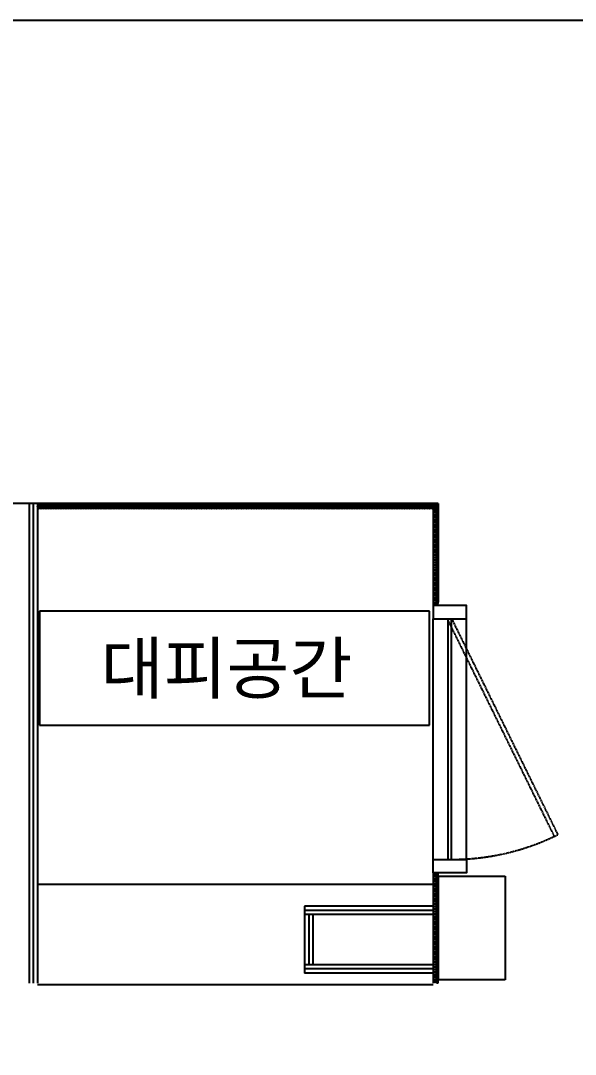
# Model space of a CAD drawing. Header units: millimetres. Extents: x -2005 to 17206, y -1830 to 11304.
# Drawn here: x 13885 to 15545, y 8212 to 11304 of the extents above; entities that cross this region are included whole.
import ezdxf
from ezdxf.enums import TextEntityAlignment as Align

# ---------------------------------------------------------------- set-up
doc = ezdxf.new("R2010")
doc.units = ezdxf.units.MM
doc.linetypes.add('주동원본-1$0$HD', pattern=[2.5, 1.5, -1])
for name, color, linetype in [('A_TXT', 250, 'Continuous'), ('LEGN', 7, 'Continuous'), ('주동원본-1$0$A_DOOR', 5, 'Continuous'), ('주동원본-1$0$A_DRY', 5, 'Continuous'), ('주동원본-1$0$A_HAT_P', 179, 'Continuous'), ('주동원본-1$0$A_INS', 8, 'Continuous'), ('주동원본-1$0$AS_CON', 10, 'Continuous')]:
    doc.layers.add(name, color=color, linetype=linetype)
doc.styles.add('맑은고딕', font='malgun.ttf')

msp = doc.modelspace()

# ---------------------------------------------------------------- linework, layer by layer
msp.add_lwpolyline([(-2005.3, -1829.9), (17205.8, -1829.9), (17205.8, 11304.1), (-2005.3, 11304.1)], close=True)
at = {"layer": 'LEGN'}
for p, q in [((15108.9, 9537.2), (13941.4, 9537.2)), ((13941.4, 9537.2), (13941.4, 9196.5)), ((15108.9, 9196.5), (15108.9, 9537.2)), ((13941.4, 9196.5), (15108.9, 9196.5))]:
    msp.add_line(p, q, dxfattribs=at)
at = {"layer": '주동원본-1$0$A_DOOR', "color": 8}
for p, q in [((15120, 8795), (15120, 9515)), ((15220, 8795), (15220, 9515))]:
    msp.add_line(p, q, dxfattribs=at)
at = {"layer": '주동원본-1$0$A_DOOR', "color": 8, "linetype": '주동원본-1$0$HD'}
for p, q in [((15164.6, 9509), (15482.1, 8863.8)), ((15175, 9515), (15492.9, 8869))]:
    msp.add_line(p, q, dxfattribs=at)
at = {"layer": '주동원본-1$0$A_DOOR', "linetype": 'Continuous'}
for p, q in [((15165, 8795), (15165, 9515)), ((15175, 8795), (15175, 9515))]:
    msp.add_line(p, q, dxfattribs=at)
for points in [[(15120, 9515), (15220, 9515), (15220, 9555), (15160, 9555), (15160, 9555), (15120, 9555), (15120, 9515), (15120, 9515)], [(15120, 8795), (15220, 8795), (15220, 8755), (15220, 8755), (15220, 8755), (15120, 8755), (15120, 8795), (15120, 8795)]]:
    msp.add_lwpolyline(points, dxfattribs=at)
at = {"layer": '주동원본-1$0$A_DOOR', "color": 8, "linetype": '주동원본-1$0$HD'}
msp.add_arc((15175, 9515), 720, 270, 296.2024, dxfattribs=at)
at = {"layer": '주동원본-1$0$A_DRY'}
for p, q in [((13910, 9860), (13910, 8425)), ((13935, 9860), (13935, 8425)), ((15120, 8655), (14735, 8655)), ((14735, 8655), (14735, 8455)), ((15120, 8630), (14735, 8630)), ((14760, 8630), (14760, 8480)), ((15120, 8480), (14735, 8480)), ((15120, 8455), (14735, 8455))]:
    msp.add_line(p, q, dxfattribs=at)
at = {"layer": '주동원본-1$0$A_DRY', "color": 8}
for p, q in [((13922.5, 9860), (13922.5, 8425)), ((15120, 8642.5), (14735, 8642.5)), ((14747.5, 8630), (14747.5, 8480)), ((15120, 8467.5), (14735, 8467.5))]:
    msp.add_line(p, q, dxfattribs=at)
at = {"layer": '주동원본-1$0$A_HAT_P', "ltscale": 0.7}
for p, q in [((15120, 8720), (13935, 8720)), ((15120, 8420), (13935, 8420))]:
    msp.add_line(p, q, dxfattribs=at)
at = {"layer": '주동원본-1$0$A_INS', "ltscale": 0.5}
for p, q in [((15120, 9845), (13935, 9845)), ((15120, 9845), (15120, 9555)), ((15120, 8755), (15120, 8425))]:
    msp.add_line(p, q, dxfattribs=at)
at = {"layer": '주동원본-1$0$A_INS', "ltscale": 0.7}
for p, q in [((13935.9, 9849.1), (13937.8, 9855.9)), ((13939.7, 9855.9), (13941.6, 9849.1)), ((13943.4, 9849.1), (13945.3, 9855.9)), ((13947.2, 9855.9), (13949.1, 9849.1)), ((13950.9, 9849.1), (13952.8, 9855.9)), ((13954.7, 9855.9), (13956.6, 9849.1)), ((13958.4, 9849.1), (13960.3, 9855.9)), ((13962.2, 9855.9), (13964.1, 9849.1)), ((13965.9, 9849.1), (13967.8, 9855.9)), ((13969.7, 9855.9), (13971.6, 9849.1)), ((13973.4, 9849.1), (13975.3, 9855.9)), ((13977.2, 9855.9), (13979.1, 9849.1)), ((13980.9, 9849.1), (13982.8, 9855.9)), ((13984.7, 9855.9), (13986.6, 9849.1)), ((13988.4, 9849.1), (13990.3, 9855.9)), ((13992.2, 9855.9), (13994.1, 9849.1)), ((13995.9, 9849.1), (13997.8, 9855.9)), ((13999.7, 9855.9), (14001.6, 9849.1)), ((14003.4, 9849.1), (14005.3, 9855.9)), ((14007.2, 9855.9), (14009.1, 9849.1)), ((14010.9, 9849.1), (14012.8, 9855.9)), ((14014.7, 9855.9), (14016.6, 9849.1)), ((14018.4, 9849.1), (14020.3, 9855.9)), ((14022.2, 9855.9), (14024.1, 9849.1)), ((14025.9, 9849.1), (14027.8, 9855.9)), ((14029.7, 9855.9), (14031.6, 9849.1)), ((14033.4, 9849.1), (14035.3, 9855.9)), ((14037.2, 9855.9), (14039.1, 9849.1)), ((14040.9, 9849.1), (14042.8, 9855.9)), ((14044.7, 9855.9), (14046.6, 9849.1)), ((14048.4, 9849.1), (14050.3, 9855.9)), ((14052.2, 9855.9), (14054.1, 9849.1)), ((14055.9, 9849.1), (14057.8, 9855.9)), ((14059.7, 9855.9), (14061.6, 9849.1)), ((14063.4, 9849.1), (14065.3, 9855.9)), ((14067.2, 9855.9), (14069.1, 9849.1)), ((14070.9, 9849.1), (14072.8, 9855.9)), ((14074.7, 9855.9), (14076.6, 9849.1)), ((14078.4, 9849.1), (14080.3, 9855.9)), ((14082.2, 9855.9), (14084.1, 9849.1)), ((14085.9, 9849.1), (14087.8, 9855.9)), ((14089.7, 9855.9), (14091.6, 9849.1)), ((14093.4, 9849.1), (14095.3, 9855.9)), ((14097.2, 9855.9), (14099.1, 9849.1)), ((14100.9, 9849.1), (14102.8, 9855.9)), ((14104.7, 9855.9), (14106.6, 9849.1)), ((14108.4, 9849.1), (14110.3, 9855.9)), ((14112.2, 9855.9), (14114.1, 9849.1)), ((14115.9, 9849.1), (14117.8, 9855.9)), ((14119.7, 9855.9), (14121.6, 9849.1)), ((14123.4, 9849.1), (14125.3, 9855.9)), ((14127.2, 9855.9), (14129.1, 9849.1)), ((14130.9, 9849.1), (14132.8, 9855.9)), ((14134.7, 9855.9), (14136.6, 9849.1)), ((14138.4, 9849.1), (14140.3, 9855.9)), ((14142.2, 9855.9), (14144.1, 9849.1)), ((14145.9, 9849.1), (14147.8, 9855.9)), ((14149.7, 9855.9), (14151.6, 9849.1)), ((14153.4, 9849.1), (14155.3, 9855.9)), ((14157.2, 9855.9), (14159.1, 9849.1)), ((14160.9, 9849.1), (14162.8, 9855.9)), ((14164.7, 9855.9), (14166.6, 9849.1)), ((14168.4, 9849.1), (14170.3, 9855.9)), ((14172.2, 9855.9), (14174.1, 9849.1)), ((14175.9, 9849.1), (14177.8, 9855.9)), ((14179.7, 9855.9), (14181.6, 9849.1)), ((14183.4, 9849.1), (14185.3, 9855.9)), ((14187.2, 9855.9), (14189.1, 9849.1)), ((14190.9, 9849.1), (14192.8, 9855.9)), ((14194.7, 9855.9), (14196.6, 9849.1)), ((14198.4, 9849.1), (14200.3, 9855.9)), ((14202.2, 9855.9), (14204.1, 9849.1)), ((14205.9, 9849.1), (14207.8, 9855.9)), ((14209.7, 9855.9), (14211.6, 9849.1)), ((14213.4, 9849.1), (14215.3, 9855.9)), ((14217.2, 9855.9), (14219.1, 9849.1)), ((14220.9, 9849.1), (14222.8, 9855.9)), ((14224.7, 9855.9), (14226.6, 9849.1)), ((14228.4, 9849.1), (14230.3, 9855.9)), ((14232.2, 9855.9), (14234.1, 9849.1)), ((14235.9, 9849.1), (14237.8, 9855.9)), ((14239.7, 9855.9), (14241.6, 9849.1)), ((14243.4, 9849.1), (14245.3, 9855.9)), ((14247.2, 9855.9), (14249.1, 9849.1)), ((14250.9, 9849.1), (14252.8, 9855.9)), ((14254.7, 9855.9), (14256.6, 9849.1)), ((14258.4, 9849.1), (14260.3, 9855.9)), ((14262.2, 9855.9), (14264.1, 9849.1)), ((14265.9, 9849.1), (14267.8, 9855.9)), ((14269.7, 9855.9), (14271.6, 9849.1)), ((14273.4, 9849.1), (14275.3, 9855.9)), ((14277.2, 9855.9), (14279.1, 9849.1)), ((14280.9, 9849.1), (14282.8, 9855.9)), ((14284.7, 9855.9), (14286.6, 9849.1)), ((14288.4, 9849.1), (14290.3, 9855.9)), ((14292.2, 9855.9), (14294.1, 9849.1)), ((14295.9, 9849.1), (14297.8, 9855.9)), ((14299.7, 9855.9), (14301.6, 9849.1)), ((14303.4, 9849.1), (14305.3, 9855.9)), ((14307.2, 9855.9), (14309.1, 9849.1)), ((14310.9, 9849.1), (14312.8, 9855.9)), ((14314.7, 9855.9), (14316.6, 9849.1)), ((14318.4, 9849.1), (14320.3, 9855.9)), ((14322.2, 9855.9), (14324.1, 9849.1)), ((14325.9, 9849.1), (14327.8, 9855.9)), ((14329.7, 9855.9), (14331.6, 9849.1)), ((14333.4, 9849.1), (14335.3, 9855.9)), ((14337.2, 9855.9), (14339.1, 9849.1)), ((14340.9, 9849.1), (14342.8, 9855.9)), ((14344.7, 9855.9), (14346.6, 9849.1)), ((14348.4, 9849.1), (14350.3, 9855.9)), ((14352.2, 9855.9), (14354.1, 9849.1)), ((14355.9, 9849.1), (14357.8, 9855.9)), ((14359.7, 9855.9), (14361.6, 9849.1)), ((14363.4, 9849.1), (14365.3, 9855.9)), ((14367.2, 9855.9), (14369.1, 9849.1)), ((14370.9, 9849.1), (14372.8, 9855.9)), ((14374.7, 9855.9), (14376.6, 9849.1)), ((14378.4, 9849.1), (14380.3, 9855.9)), ((14382.2, 9855.9), (14384.1, 9849.1)), ((14385.9, 9849.1), (14387.8, 9855.9)), ((14389.7, 9855.9), (14391.6, 9849.1)), ((14393.4, 9849.1), (14395.3, 9855.9)), ((14397.2, 9855.9), (14399.1, 9849.1)), ((14400.9, 9849.1), (14402.8, 9855.9)), ((14404.7, 9855.9), (14406.6, 9849.1)), ((14408.4, 9849.1), (14410.3, 9855.9)), ((14412.2, 9855.9), (14414.1, 9849.1)), ((14415.9, 9849.1), (14417.8, 9855.9)), ((14419.7, 9855.9), (14421.6, 9849.1)), ((14423.4, 9849.1), (14425.3, 9855.9)), ((14427.2, 9855.9), (14429.1, 9849.1)), ((14430.9, 9849.1), (14432.8, 9855.9)), ((14434.7, 9855.9), (14436.6, 9849.1)), ((14438.4, 9849.1), (14440.3, 9855.9)), ((14442.2, 9855.9), (14444.1, 9849.1)), ((14445.9, 9849.1), (14447.8, 9855.9)), ((14449.7, 9855.9), (14451.6, 9849.1)), ((14453.4, 9849.1), (14455.3, 9855.9)), ((14457.2, 9855.9), (14459.1, 9849.1)), ((14460.9, 9849.1), (14462.8, 9855.9)), ((14464.7, 9855.9), (14466.6, 9849.1)), ((14468.4, 9849.1), (14470.3, 9855.9)), ((14472.2, 9855.9), (14474.1, 9849.1)), ((14475.9, 9849.1), (14477.8, 9855.9)), ((14479.7, 9855.9), (14481.6, 9849.1)), ((14483.4, 9849.1), (14485.3, 9855.9)), ((14487.2, 9855.9), (14489.1, 9849.1)), ((14490.9, 9849.1), (14492.8, 9855.9)), ((14494.7, 9855.9), (14496.6, 9849.1)), ((14498.4, 9849.1), (14500.3, 9855.9)), ((14502.2, 9855.9), (14504.1, 9849.1)), ((14505.9, 9849.1), (14507.8, 9855.9)), ((14509.7, 9855.9), (14511.6, 9849.1)), ((14513.4, 9849.1), (14515.3, 9855.9)), ((14517.2, 9855.9), (14519.1, 9849.1)), ((14520.9, 9849.1), (14522.8, 9855.9)), ((14524.7, 9855.9), (14526.6, 9849.1)), ((14528.4, 9849.1), (14530.3, 9855.9)), ((14532.2, 9855.9), (14534.1, 9849.1)), ((14535.9, 9849.1), (14537.8, 9855.9)), ((14539.7, 9855.9), (14541.6, 9849.1)), ((14543.4, 9849.1), (14545.3, 9855.9)), ((14547.2, 9855.9), (14549.1, 9849.1)), ((14550.9, 9849.1), (14552.8, 9855.9)), ((14554.7, 9855.9), (14556.6, 9849.1)), ((14558.4, 9849.1), (14560.3, 9855.9)), ((14562.2, 9855.9), (14564.1, 9849.1)), ((14565.9, 9849.1), (14567.8, 9855.9)), ((14569.7, 9855.9), (14571.6, 9849.1)), ((14573.4, 9849.1), (14575.3, 9855.9)), ((14577.2, 9855.9), (14579.1, 9849.1)), ((14580.9, 9849.1), (14582.8, 9855.9)), ((14584.7, 9855.9), (14586.6, 9849.1)), ((14588.4, 9849.1), (14590.3, 9855.9)), ((14592.2, 9855.9), (14594.1, 9849.1)), ((14595.9, 9849.1), (14597.8, 9855.9)), ((14599.7, 9855.9), (14601.6, 9849.1)), ((14603.4, 9849.1), (14605.3, 9855.9)), ((14607.2, 9855.9), (14609.1, 9849.1)), ((14610.9, 9849.1), (14612.8, 9855.9)), ((14614.7, 9855.9), (14616.6, 9849.1)), ((14618.4, 9849.1), (14620.3, 9855.9)), ((14622.2, 9855.9), (14624.1, 9849.1)), ((14625.9, 9849.1), (14627.8, 9855.9)), ((14629.7, 9855.9), (14631.6, 9849.1)), ((14633.4, 9849.1), (14635.3, 9855.9)), ((14637.2, 9855.9), (14639.1, 9849.1)), ((14640.9, 9849.1), (14642.8, 9855.9)), ((14644.7, 9855.9), (14646.6, 9849.1)), ((14648.4, 9849.1), (14650.3, 9855.9)), ((14652.2, 9855.9), (14654.1, 9849.1)), ((14655.9, 9849.1), (14657.8, 9855.9)), ((14659.7, 9855.9), (14661.6, 9849.1)), ((14663.4, 9849.1), (14665.3, 9855.9)), ((14667.2, 9855.9), (14669.1, 9849.1)), ((14670.9, 9849.1), (14672.8, 9855.9)), ((14674.7, 9855.9), (14676.6, 9849.1)), ((14678.4, 9849.1), (14680.3, 9855.9)), ((14682.2, 9855.9), (14684.1, 9849.1)), ((14685.9, 9849.1), (14687.8, 9855.9)), ((14689.7, 9855.9), (14691.6, 9849.1)), ((14693.4, 9849.1), (14695.3, 9855.9)), ((14697.2, 9855.9), (14699.1, 9849.1)), ((14700.9, 9849.1), (14702.8, 9855.9)), ((14704.7, 9855.9), (14706.6, 9849.1)), ((14708.4, 9849.1), (14710.3, 9855.9)), ((14712.2, 9855.9), (14714.1, 9849.1)), ((14715.9, 9849.1), (14717.8, 9855.9)), ((14719.7, 9855.9), (14721.6, 9849.1)), ((14723.4, 9849.1), (14725.3, 9855.9)), ((14727.2, 9855.9), (14729.1, 9849.1)), ((14730.9, 9849.1), (14732.8, 9855.9)), ((14734.7, 9855.9), (14736.6, 9849.1)), ((14738.4, 9849.1), (14740.3, 9855.9)), ((14742.2, 9855.9), (14744.1, 9849.1)), ((14745.9, 9849.1), (14747.8, 9855.9)), ((14749.7, 9855.9), (14751.6, 9849.1)), ((14753.4, 9849.1), (14755.3, 9855.9)), ((14757.2, 9855.9), (14759.1, 9849.1)), ((14760.9, 9849.1), (14762.8, 9855.9)), ((14764.7, 9855.9), (14766.6, 9849.1)), ((14768.4, 9849.1), (14770.3, 9855.9)), ((14772.2, 9855.9), (14774.1, 9849.1)), ((14775.9, 9849.1), (14777.8, 9855.9)), ((14779.7, 9855.9), (14781.6, 9849.1)), ((14783.4, 9849.1), (14785.3, 9855.9)), ((14787.2, 9855.9), (14789.1, 9849.1)), ((14790.9, 9849.1), (14792.8, 9855.9)), ((14794.7, 9855.9), (14796.6, 9849.1)), ((14798.4, 9849.1), (14800.3, 9855.9)), ((14802.2, 9855.9), (14804.1, 9849.1)), ((14805.9, 9849.1), (14807.8, 9855.9)), ((14809.7, 9855.9), (14811.6, 9849.1)), ((14813.4, 9849.1), (14815.3, 9855.9)), ((14817.2, 9855.9), (14819.1, 9849.1)), ((14820.9, 9849.1), (14822.8, 9855.9)), ((14824.7, 9855.9), (14826.6, 9849.1)), ((14828.4, 9849.1), (14830.3, 9855.9)), ((14832.2, 9855.9), (14834.1, 9849.1)), ((14835.9, 9849.1), (14837.8, 9855.9)), ((14839.7, 9855.9), (14841.6, 9849.1)), ((14843.4, 9849.1), (14845.3, 9855.9)), ((14847.2, 9855.9), (14849.1, 9849.1)), ((14850.9, 9849.1), (14852.8, 9855.9)), ((14854.7, 9855.9), (14856.6, 9849.1)), ((14858.4, 9849.1), (14860.3, 9855.9)), ((14862.2, 9855.9), (14864.1, 9849.1)), ((14865.9, 9849.1), (14867.8, 9855.9)), ((14869.7, 9855.9), (14871.6, 9849.1)), ((14873.4, 9849.1), (14875.3, 9855.9)), ((14877.2, 9855.9), (14879.1, 9849.1)), ((14880.9, 9849.1), (14882.8, 9855.9)), ((14884.7, 9855.9), (14886.6, 9849.1)), ((14888.4, 9849.1), (14890.3, 9855.9)), ((14892.2, 9855.9), (14894.1, 9849.1)), ((14895.9, 9849.1), (14897.8, 9855.9)), ((14899.7, 9855.9), (14901.6, 9849.1)), ((14903.4, 9849.1), (14905.3, 9855.9)), ((14907.2, 9855.9), (14909.1, 9849.1)), ((14910.9, 9849.1), (14912.8, 9855.9)), ((14914.7, 9855.9), (14916.6, 9849.1)), ((14918.4, 9849.1), (14920.3, 9855.9)), ((14922.2, 9855.9), (14924.1, 9849.1)), ((14925.9, 9849.1), (14927.8, 9855.9)), ((14929.7, 9855.9), (14931.6, 9849.1)), ((14933.4, 9849.1), (14935.3, 9855.9)), ((14937.2, 9855.9), (14939.1, 9849.1)), ((14940.9, 9849.1), (14942.8, 9855.9)), ((14944.7, 9855.9), (14946.6, 9849.1)), ((14948.4, 9849.1), (14950.3, 9855.9)), ((14952.2, 9855.9), (14954.1, 9849.1)), ((14955.9, 9849.1), (14957.8, 9855.9)), ((14959.7, 9855.9), (14961.6, 9849.1)), ((14963.4, 9849.1), (14965.3, 9855.9)), ((14967.2, 9855.9), (14969.1, 9849.1)), ((14970.9, 9849.1), (14972.8, 9855.9)), ((14974.7, 9855.9), (14976.6, 9849.1)), ((14978.4, 9849.1), (14980.3, 9855.9)), ((14982.2, 9855.9), (14984.1, 9849.1)), ((14985.9, 9849.1), (14987.8, 9855.9)), ((14989.7, 9855.9), (14991.6, 9849.1)), ((14993.4, 9849.1), (14995.3, 9855.9)), ((14997.2, 9855.9), (14999.1, 9849.1)), ((15000.9, 9849.1), (15002.8, 9855.9)), ((15004.7, 9855.9), (15006.6, 9849.1)), ((15008.4, 9849.1), (15010.3, 9855.9)), ((15012.2, 9855.9), (15014.1, 9849.1)), ((15015.9, 9849.1), (15017.8, 9855.9)), ((15019.7, 9855.9), (15021.6, 9849.1)), ((15023.4, 9849.1), (15025.3, 9855.9)), ((15027.2, 9855.9), (15029.1, 9849.1)), ((15030.9, 9849.1), (15032.8, 9855.9)), ((15034.7, 9855.9), (15036.6, 9849.1)), ((15038.4, 9849.1), (15040.3, 9855.9)), ((15042.2, 9855.9), (15044.1, 9849.1)), ((15045.9, 9849.1), (15047.8, 9855.9)), ((15049.7, 9855.9), (15051.6, 9849.1)), ((15053.4, 9849.1), (15055.3, 9855.9)), ((15057.2, 9855.9), (15059.1, 9849.1)), ((15060.9, 9849.1), (15062.8, 9855.9)), ((15064.7, 9855.9), (15066.6, 9849.1)), ((15068.4, 9849.1), (15070.3, 9855.9)), ((15072.2, 9855.9), (15074.1, 9849.1)), ((15075.9, 9849.1), (15077.8, 9855.9)), ((15079.7, 9855.9), (15081.6, 9849.1)), ((15083.4, 9849.1), (15085.3, 9855.9)), ((15087.2, 9855.9), (15089.1, 9849.1)), ((15090.9, 9849.1), (15092.8, 9855.9)), ((15094.7, 9855.9), (15096.6, 9849.1)), ((15098.4, 9849.1), (15100.3, 9855.9)), ((15102.2, 9855.9), (15104.1, 9849.1)), ((15105.9, 9849.1), (15107.8, 9855.9)), ((15109.7, 9855.9), (15111.6, 9849.1)), ((15113.4, 9849.1), (15115.3, 9855.9)), ((15117.2, 9855.9), (15119.1, 9849.1)), ((15120.9, 9849.1), (15122.8, 9855.9)), ((15124.1, 9842.2), (15130.9, 9844.1)), ((15130.9, 9838.4), (15124.1, 9840.3)), ((15124.1, 9834.7), (15130.9, 9836.6)), ((15130.9, 9830.9), (15124.1, 9832.8)), ((15124.7, 9855.9), (15126.6, 9849.1)), ((15128.4, 9849.1), (15130.3, 9855.9)), ((15132.2, 9855.9), (15134.1, 9849.1)), ((15124.1, 9827.2), (15130.9, 9829.1)), ((15130.9, 9823.4), (15124.1, 9825.3)), ((15124.1, 9819.7), (15130.9, 9821.6)), ((15130.9, 9815.9), (15124.1, 9817.8)), ((15124.1, 9812.2), (15130.9, 9814.1)), ((15130.9, 9808.4), (15124.1, 9810.3)), ((15124.1, 9804.7), (15130.9, 9806.6)), ((15130.9, 9800.9), (15124.1, 9802.8)), ((15124.1, 9797.2), (15130.9, 9799.1)), ((15130.9, 9793.4), (15124.1, 9795.3)), ((15124.1, 9789.7), (15130.9, 9791.6)), ((15130.9, 9785.9), (15124.1, 9787.8)), ((15124.1, 9782.2), (15130.9, 9784.1)), ((15130.9, 9778.4), (15124.1, 9780.3)), ((15124.1, 9774.7), (15130.9, 9776.6)), ((15130.9, 9770.9), (15124.1, 9772.8)), ((15124.1, 9767.2), (15130.9, 9769.1)), ((15130.9, 9763.4), (15124.1, 9765.3)), ((15124.1, 9759.7), (15130.9, 9761.6)), ((15130.9, 9755.9), (15124.1, 9757.8)), ((15124.1, 9752.2), (15130.9, 9754.1)), ((15130.9, 9748.4), (15124.1, 9750.3)), ((15124.1, 9744.7), (15130.9, 9746.6)), ((15130.9, 9740.9), (15124.1, 9742.8)), ((15124.1, 9737.2), (15130.9, 9739.1)), ((15130.9, 9733.4), (15124.1, 9735.3)), ((15124.1, 9729.7), (15130.9, 9731.6)), ((15130.9, 9725.9), (15124.1, 9727.8)), ((15124.1, 9722.2), (15130.9, 9724.1)), ((15130.9, 9718.4), (15124.1, 9720.3)), ((15124.1, 9714.7), (15130.9, 9716.6)), ((15130.9, 9710.9), (15124.1, 9712.8)), ((15124.1, 9707.2), (15130.9, 9709.1)), ((15130.9, 9703.4), (15124.1, 9705.3)), ((15124.1, 9699.7), (15130.9, 9701.6)), ((15130.9, 9695.9), (15124.1, 9697.8)), ((15124.1, 9692.2), (15130.9, 9694.1)), ((15130.9, 9688.4), (15124.1, 9690.3)), ((15124.1, 9684.7), (15130.9, 9686.6)), ((15130.9, 9680.9), (15124.1, 9682.8)), ((15124.1, 9677.2), (15130.9, 9679.1)), ((15130.9, 9673.4), (15124.1, 9675.3)), ((15124.1, 9669.7), (15130.9, 9671.6)), ((15130.9, 9665.9), (15124.1, 9667.8)), ((15124.1, 9662.2), (15130.9, 9664.1)), ((15130.9, 9658.4), (15124.1, 9660.3)), ((15124.1, 9654.7), (15130.9, 9656.6)), ((15130.9, 9650.9), (15124.1, 9652.8)), ((15124.1, 9647.2), (15130.9, 9649.1)), ((15130.9, 9643.4), (15124.1, 9645.3)), ((15124.1, 9639.7), (15130.9, 9641.6)), ((15130.9, 9635.9), (15124.1, 9637.8)), ((15124.1, 9632.2), (15130.9, 9634.1)), ((15130.9, 9628.4), (15124.1, 9630.3)), ((15124.1, 9624.7), (15130.9, 9626.6)), ((15130.9, 9620.9), (15124.1, 9622.8)), ((15124.1, 9617.2), (15130.9, 9619.1)), ((15130.9, 9613.4), (15124.1, 9615.3)), ((15124.1, 9609.7), (15130.9, 9611.6)), ((15130.9, 9605.9), (15124.1, 9607.8)), ((15124.1, 9602.2), (15130.9, 9604.1)), ((15130.9, 9598.4), (15124.1, 9600.3)), ((15124.1, 9594.7), (15130.9, 9596.6)), ((15130.9, 9590.9), (15124.1, 9592.8)), ((15124.1, 9587.2), (15130.9, 9589.1)), ((15130.9, 9583.4), (15124.1, 9585.3)), ((15124.1, 9579.7), (15130.9, 9581.6)), ((15130.9, 9575.9), (15124.1, 9577.8)), ((15124.1, 9572.2), (15130.9, 9574.1)), ((15130.9, 9568.4), (15124.1, 9570.3)), ((15124.1, 9564.7), (15130.9, 9566.6)), ((15130.9, 9560.9), (15124.1, 9562.8)), ((15124.1, 9557.2), (15130.9, 9559.1)), ((15124.1, 8752.2), (15130.9, 8754.1)), ((15130.9, 8748.4), (15124.1, 8750.3)), ((15124.1, 8744.7), (15130.9, 8746.6)), ((15130.9, 8740.9), (15124.1, 8742.8)), ((15124.1, 8737.2), (15130.9, 8739.1)), ((15130.9, 8733.4), (15124.1, 8735.3)), ((15124.1, 8729.7), (15130.9, 8731.6)), ((15130.9, 8725.9), (15124.1, 8727.8)), ((15124.1, 8722.2), (15130.9, 8724.1)), ((15130.9, 8718.4), (15124.1, 8720.3)), ((15124.1, 8714.7), (15130.9, 8716.6)), ((15130.9, 8710.9), (15124.1, 8712.8)), ((15124.1, 8707.2), (15130.9, 8709.1)), ((15130.9, 8703.4), (15124.1, 8705.3)), ((15124.1, 8699.7), (15130.9, 8701.6)), ((15130.9, 8695.9), (15124.1, 8697.8)), ((15124.1, 8692.2), (15130.9, 8694.1)), ((15130.9, 8688.4), (15124.1, 8690.3)), ((15124.1, 8684.7), (15130.9, 8686.6)), ((15130.9, 8680.9), (15124.1, 8682.8)), ((15124.1, 8677.2), (15130.9, 8679.1)), ((15130.9, 8673.4), (15124.1, 8675.3)), ((15124.1, 8669.7), (15130.9, 8671.6)), ((15130.9, 8665.9), (15124.1, 8667.8)), ((15124.1, 8662.2), (15130.9, 8664.1)), ((15130.9, 8658.4), (15124.1, 8660.3)), ((15124.1, 8654.7), (15130.9, 8656.6)), ((15130.9, 8650.9), (15124.1, 8652.8)), ((15124.1, 8647.2), (15130.9, 8649.1)), ((15130.9, 8643.4), (15124.1, 8645.3)), ((15124.1, 8639.7), (15130.9, 8641.6)), ((15130.9, 8635.9), (15124.1, 8637.8)), ((15124.1, 8632.2), (15130.9, 8634.1)), ((15130.9, 8628.4), (15124.1, 8630.3)), ((15124.1, 8624.7), (15130.9, 8626.6)), ((15130.9, 8620.9), (15124.1, 8622.8)), ((15124.1, 8617.2), (15130.9, 8619.1)), ((15130.9, 8613.4), (15124.1, 8615.3)), ((15124.1, 8609.7), (15130.9, 8611.6)), ((15130.9, 8605.9), (15124.1, 8607.8)), ((15124.1, 8602.2), (15130.9, 8604.1)), ((15130.9, 8598.4), (15124.1, 8600.3)), ((15124.1, 8594.7), (15130.9, 8596.6)), ((15130.9, 8590.9), (15124.1, 8592.8)), ((15124.1, 8587.2), (15130.9, 8589.1)), ((15130.9, 8583.4), (15124.1, 8585.3)), ((15124.1, 8579.7), (15130.9, 8581.6)), ((15130.9, 8575.9), (15124.1, 8577.8)), ((15124.1, 8572.2), (15130.9, 8574.1)), ((15130.9, 8568.4), (15124.1, 8570.3)), ((15124.1, 8564.7), (15130.9, 8566.6)), ((15130.9, 8560.9), (15124.1, 8562.8)), ((15124.1, 8557.2), (15130.9, 8559.1)), ((15130.9, 8553.4), (15124.1, 8555.3)), ((15124.1, 8549.7), (15130.9, 8551.6)), ((15130.9, 8545.9), (15124.1, 8547.8)), ((15124.1, 8542.2), (15130.9, 8544.1)), ((15130.9, 8538.4), (15124.1, 8540.3)), ((15124.1, 8534.7), (15130.9, 8536.6)), ((15130.9, 8530.9), (15124.1, 8532.8)), ((15124.1, 8527.2), (15130.9, 8529.1)), ((15130.9, 8523.4), (15124.1, 8525.3)), ((15124.1, 8519.7), (15130.9, 8521.6)), ((15130.9, 8515.9), (15124.1, 8517.8)), ((15124.1, 8512.2), (15130.9, 8514.1)), ((15130.9, 8508.4), (15124.1, 8510.3)), ((15124.1, 8504.7), (15130.9, 8506.6)), ((15130.9, 8500.9), (15124.1, 8502.8)), ((15124.1, 8497.2), (15130.9, 8499.1)), ((15130.9, 8493.4), (15124.1, 8495.3)), ((15124.1, 8489.7), (15130.9, 8491.6)), ((15130.9, 8485.9), (15124.1, 8487.8)), ((15124.1, 8482.2), (15130.9, 8484.1)), ((15130.9, 8478.4), (15124.1, 8480.3)), ((15124.1, 8474.7), (15130.9, 8476.6)), ((15130.9, 8470.9), (15124.1, 8472.8)), ((15124.1, 8467.2), (15130.9, 8469.1)), ((15130.9, 8463.4), (15124.1, 8465.3)), ((15124.1, 8459.7), (15130.9, 8461.6)), ((15130.9, 8455.9), (15124.1, 8457.8)), ((15124.1, 8452.2), (15130.9, 8454.1)), ((15130.9, 8448.4), (15124.1, 8450.3)), ((15124.1, 8444.7), (15130.9, 8446.6)), ((15130.9, 8440.9), (15124.1, 8442.8)), ((15124.1, 8437.2), (15130.9, 8439.1)), ((15130.9, 8433.4), (15124.1, 8435.3)), ((15124.1, 8429.7), (15130.9, 8431.6)), ((15130.9, 8425.9), (15124.1, 8427.8))]:
    msp.add_line(p, q, dxfattribs=at)
for centre, start, end in [((13935, 9857), 339.2211, 89.9931), ((13938.7, 9848), 159.2142, 20.7858), ((13942.5, 9857), 90.0069, 200.7789), ((13942.5, 9857), 339.2211, 89.9931), ((13946.2, 9848), 159.2142, 20.7858), ((13950, 9857), 90.0069, 200.7789), ((13950, 9857), 339.2211, 89.9931), ((13953.7, 9848), 159.2142, 20.7858), ((13957.5, 9857), 90.0069, 200.7789), ((13957.5, 9857), 339.2211, 89.9931), ((13961.2, 9848), 159.2142, 20.7858), ((13965, 9857), 90.0069, 200.7789), ((13965, 9857), 339.2211, 89.9931), ((13968.7, 9848), 159.2142, 20.7858), ((13972.5, 9857), 90.0069, 200.7789), ((13972.5, 9857), 339.2211, 89.9931), ((13976.2, 9848), 159.2142, 20.7858), ((13980, 9857), 90.0069, 200.7789), ((13980, 9857), 339.2211, 89.9931), ((13983.7, 9848), 159.2142, 20.7858), ((13987.5, 9857), 90.0069, 200.7789), ((13987.5, 9857), 339.2211, 89.9931), ((13991.2, 9848), 159.2142, 20.7858), ((13995, 9857), 90.0069, 200.7789), ((13995, 9857), 339.2211, 89.9931), ((13998.7, 9848), 159.2142, 20.7858), ((14002.5, 9857), 90.0069, 200.7789), ((14002.5, 9857), 339.2211, 89.9931), ((14006.2, 9848), 159.2142, 20.7858), ((14010, 9857), 90.0069, 200.7789), ((14010, 9857), 339.2211, 89.9931), ((14013.7, 9848), 159.2142, 20.7858), ((14017.5, 9857), 90.0069, 200.7789), ((14017.5, 9857), 339.2211, 89.9931), ((14021.2, 9848), 159.2142, 20.7858), ((14025, 9857), 90.0069, 200.7789), ((14025, 9857), 339.2211, 89.9931), ((14028.7, 9848), 159.2142, 20.7858), ((14032.5, 9857), 90.0069, 200.7789), ((14032.5, 9857), 339.2211, 89.9931), ((14036.2, 9848), 159.2142, 20.7858), ((14040, 9857), 90.0069, 200.7789), ((14040, 9857), 339.2211, 89.9931), ((14043.7, 9848), 159.2142, 20.7858), ((14047.5, 9857), 90.0069, 200.7789), ((14047.5, 9857), 339.2211, 89.9931), ((14051.2, 9848), 159.2142, 20.7858), ((14055, 9857), 90.0069, 200.7789), ((14055, 9857), 339.2211, 89.9931), ((14058.7, 9848), 159.2142, 20.7858), ((14062.5, 9857), 90.0069, 200.7789), ((14062.5, 9857), 339.2211, 89.9931), ((14066.2, 9848), 159.2142, 20.7858), ((14070, 9857), 90.0069, 200.7789), ((14070, 9857), 339.2211, 89.9931), ((14073.7, 9848), 159.2142, 20.7858), ((14077.5, 9857), 90.0069, 200.7789), ((14077.5, 9857), 339.2211, 89.9931), ((14081.2, 9848), 159.2142, 20.7858), ((14085, 9857), 90.0069, 200.7789), ((14085, 9857), 339.2211, 89.9931), ((14088.7, 9848), 159.2142, 20.7858), ((14092.5, 9857), 90.0069, 200.7789), ((14092.5, 9857), 339.2211, 89.9931), ((14096.2, 9848), 159.2142, 20.7858), ((14100, 9857), 90.0069, 200.7789), ((14100, 9857), 339.2211, 89.9931), ((14103.7, 9848), 159.2142, 20.7858), ((14107.5, 9857), 90.0069, 200.7789), ((14107.5, 9857), 339.2211, 89.9931), ((14111.2, 9848), 159.2142, 20.7858), ((14115, 9857), 90.0069, 200.7789), ((14115, 9857), 339.2211, 89.9931), ((14118.7, 9848), 159.2142, 20.7858), ((14122.5, 9857), 90.0069, 200.7789), ((14122.5, 9857), 339.2211, 89.9931), ((14126.2, 9848), 159.2142, 20.7858), ((14130, 9857), 90.0069, 200.7789), ((14130, 9857), 339.2211, 89.9931), ((14133.7, 9848), 159.2142, 20.7858), ((14137.5, 9857), 90.0069, 200.7789), ((14137.5, 9857), 339.2211, 89.9931), ((14141.2, 9848), 159.2142, 20.7858), ((14145, 9857), 90.0069, 200.7789), ((14145, 9857), 339.2211, 89.9931), ((14148.7, 9848), 159.2142, 20.7858), ((14152.5, 9857), 90.0069, 200.7789), ((14152.5, 9857), 339.2211, 89.9931), ((14156.2, 9848), 159.2142, 20.7858), ((14160, 9857), 90.0069, 200.7789), ((14160, 9857), 339.2211, 89.9931), ((14163.7, 9848), 159.2142, 20.7858), ((14167.5, 9857), 90.0069, 200.7789), ((14167.5, 9857), 339.2211, 89.9931), ((14171.2, 9848), 159.2142, 20.7858), ((14175, 9857), 90.0069, 200.7789), ((14175, 9857), 339.2211, 89.9931), ((14178.7, 9848), 159.2142, 20.7858), ((14182.5, 9857), 90.0069, 200.7789), ((14182.5, 9857), 339.2211, 89.9931), ((14186.2, 9848), 159.2142, 20.7858), ((14190, 9857), 90.0069, 200.7789), ((14190, 9857), 339.2211, 89.9931), ((14193.7, 9848), 159.2142, 20.7858), ((14197.5, 9857), 90.0069, 200.7789), ((14197.5, 9857), 339.2211, 89.9931), ((14201.2, 9848), 159.2142, 20.7858), ((14205, 9857), 90.0069, 200.7789), ((14205, 9857), 339.2211, 89.9931), ((14208.7, 9848), 159.2142, 20.7858), ((14212.5, 9857), 90.0069, 200.7789), ((14212.5, 9857), 339.2211, 89.9931), ((14216.2, 9848), 159.2142, 20.7858), ((14220, 9857), 90.0069, 200.7789), ((14220, 9857), 339.2211, 89.9931), ((14223.7, 9848), 159.2142, 20.7858), ((14227.5, 9857), 90.0069, 200.7789), ((14227.5, 9857), 339.2211, 89.9931), ((14231.2, 9848), 159.2142, 20.7858), ((14235, 9857), 90.0069, 200.7789), ((14235, 9857), 339.2211, 89.9931), ((14238.7, 9848), 159.2142, 20.7858), ((14242.5, 9857), 90.0069, 200.7789), ((14242.5, 9857), 339.2211, 89.9931), ((14246.2, 9848), 159.2142, 20.7858), ((14250, 9857), 90.0069, 200.7789), ((14250, 9857), 339.2211, 89.9931), ((14253.7, 9848), 159.2142, 20.7858), ((14257.5, 9857), 90.0069, 200.7789), ((14257.5, 9857), 339.2211, 89.9931), ((14261.2, 9848), 159.2142, 20.7858), ((14265, 9857), 90.0069, 200.7789), ((14265, 9857), 339.2211, 89.9931), ((14268.7, 9848), 159.2142, 20.7858), ((14272.5, 9857), 90.0069, 200.7789), ((14272.5, 9857), 339.2211, 89.9931), ((14276.2, 9848), 159.2142, 20.7858), ((14280, 9857), 90.0069, 200.7789), ((14280, 9857), 339.2211, 89.9931), ((14283.7, 9848), 159.2142, 20.7858), ((14287.5, 9857), 90.0069, 200.7789), ((14287.5, 9857), 339.2211, 89.9931), ((14291.2, 9848), 159.2142, 20.7858), ((14295, 9857), 90.0069, 200.7789), ((14295, 9857), 339.2211, 89.9931), ((14298.7, 9848), 159.2142, 20.7858), ((14302.5, 9857), 90.0069, 200.7789), ((14302.5, 9857), 339.2211, 89.9931), ((14306.2, 9848), 159.2142, 20.7858), ((14310, 9857), 90.0069, 200.7789), ((14310, 9857), 339.2211, 89.9931), ((14313.7, 9848), 159.2142, 20.7858), ((14317.5, 9857), 90.0069, 200.7789), ((14317.5, 9857), 339.2211, 89.9931), ((14321.2, 9848), 159.2142, 20.7858), ((14325, 9857), 90.0069, 200.7789), ((14325, 9857), 339.2211, 89.9931), ((14328.7, 9848), 159.2142, 20.7858), ((14332.5, 9857), 90.0069, 200.7789), ((14332.5, 9857), 339.2211, 89.9931), ((14336.2, 9848), 159.2142, 20.7858), ((14340, 9857), 90.0069, 200.7789), ((14340, 9857), 339.2211, 89.9931), ((14343.7, 9848), 159.2142, 20.7858), ((14347.5, 9857), 90.0069, 200.7789), ((14347.5, 9857), 339.2211, 89.9931), ((14351.2, 9848), 159.2142, 20.7858), ((14355, 9857), 90.0069, 200.7789), ((14355, 9857), 339.2211, 89.9931), ((14358.7, 9848), 159.2142, 20.7858), ((14362.5, 9857), 90.0069, 200.7789), ((14362.5, 9857), 339.2211, 89.9931), ((14366.2, 9848), 159.2142, 20.7858), ((14370, 9857), 90.0069, 200.7789), ((14370, 9857), 339.2211, 89.9931), ((14373.7, 9848), 159.2142, 20.7858), ((14377.5, 9857), 90.0069, 200.7789), ((14377.5, 9857), 339.2211, 89.9931), ((14381.2, 9848), 159.2142, 20.7858), ((14385, 9857), 90.0069, 200.7789), ((14385, 9857), 339.2211, 89.9931), ((14388.7, 9848), 159.2142, 20.7858), ((14392.5, 9857), 90.0069, 200.7789), ((14392.5, 9857), 339.2211, 89.9931), ((14396.2, 9848), 159.2142, 20.7858), ((14400, 9857), 90.0069, 200.7789), ((14400, 9857), 339.2211, 89.9931), ((14403.7, 9848), 159.2142, 20.7858), ((14407.5, 9857), 90.0069, 200.7789), ((14407.5, 9857), 339.2211, 89.9931), ((14411.2, 9848), 159.2142, 20.7858), ((14415, 9857), 90.0069, 200.7789), ((14415, 9857), 339.2211, 89.9931), ((14418.7, 9848), 159.2142, 20.7858), ((14422.5, 9857), 90.0069, 200.7789), ((14422.5, 9857), 339.2211, 89.9931), ((14426.2, 9848), 159.2142, 20.7858), ((14430, 9857), 90.0069, 200.7789), ((14430, 9857), 339.2211, 89.9931), ((14433.7, 9848), 159.2142, 20.7858), ((14437.5, 9857), 90.0069, 200.7789), ((14437.5, 9857), 339.2211, 89.9931), ((14441.2, 9848), 159.2142, 20.7858), ((14445, 9857), 90.0069, 200.7789), ((14445, 9857), 339.2211, 89.9931), ((14448.7, 9848), 159.2142, 20.7858), ((14452.5, 9857), 90.0069, 200.7789), ((14452.5, 9857), 339.2211, 89.9931), ((14456.2, 9848), 159.2142, 20.7858), ((14460, 9857), 90.0069, 200.7789), ((14460, 9857), 339.2211, 89.9931), ((14463.7, 9848), 159.2142, 20.7858), ((14467.5, 9857), 90.0069, 200.7789), ((14467.5, 9857), 339.2211, 89.9931), ((14471.2, 9848), 159.2142, 20.7858), ((14475, 9857), 90.0069, 200.7789), ((14475, 9857), 339.2211, 89.9931), ((14478.7, 9848), 159.2142, 20.7858), ((14482.5, 9857), 90.0069, 200.7789), ((14482.5, 9857), 339.2211, 89.9931), ((14486.2, 9848), 159.2142, 20.7858), ((14490, 9857), 90.0069, 200.7789), ((14490, 9857), 339.2211, 89.9931), ((14493.7, 9848), 159.2142, 20.7858), ((14497.5, 9857), 90.0069, 200.7789), ((14497.5, 9857), 339.2211, 89.9931), ((14501.2, 9848), 159.2142, 20.7858), ((14505, 9857), 90.0069, 200.7789), ((14505, 9857), 339.2211, 89.9931), ((14508.7, 9848), 159.2142, 20.7858), ((14512.5, 9857), 90.0069, 200.7789), ((14512.5, 9857), 339.2211, 89.9931), ((14516.2, 9848), 159.2142, 20.7858), ((14520, 9857), 90.0069, 200.7789), ((14520, 9857), 339.2211, 89.9931), ((14523.7, 9848), 159.2142, 20.7858), ((14527.5, 9857), 90.0069, 200.7789), ((14527.5, 9857), 339.2211, 89.9931), ((14531.2, 9848), 159.2142, 20.7858), ((14535, 9857), 90.0069, 200.7789), ((14535, 9857), 339.2211, 89.9931), ((14538.7, 9848), 159.2142, 20.7858), ((14542.5, 9857), 90.0069, 200.7789), ((14542.5, 9857), 339.2211, 89.9931), ((14546.2, 9848), 159.2142, 20.7858), ((14550, 9857), 90.0069, 200.7789), ((14550, 9857), 339.2211, 89.9931), ((14553.7, 9848), 159.2142, 20.7858), ((14557.5, 9857), 90.0069, 200.7789), ((14557.5, 9857), 339.2211, 89.9931), ((14561.2, 9848), 159.2142, 20.7858), ((14565, 9857), 90.0069, 200.7789), ((14565, 9857), 339.2211, 89.9931), ((14568.7, 9848), 159.2142, 20.7858), ((14572.5, 9857), 90.0069, 200.7789), ((14572.5, 9857), 339.2211, 89.9931), ((14576.2, 9848), 159.2142, 20.7858), ((14580, 9857), 90.0069, 200.7789), ((14580, 9857), 339.2211, 89.9931), ((14583.7, 9848), 159.2142, 20.7858), ((14587.5, 9857), 90.0069, 200.7789), ((14587.5, 9857), 339.2211, 89.9931), ((14591.2, 9848), 159.2142, 20.7858), ((14595, 9857), 90.0069, 200.7789), ((14595, 9857), 339.2211, 89.9931), ((14598.7, 9848), 159.2142, 20.7858), ((14602.5, 9857), 90.0069, 200.7789), ((14602.5, 9857), 339.2211, 89.9931), ((14606.2, 9848), 159.2142, 20.7858), ((14610, 9857), 90.0069, 200.7789), ((14610, 9857), 339.2211, 89.9931), ((14613.7, 9848), 159.2142, 20.7858), ((14617.5, 9857), 90.0069, 200.7789), ((14617.5, 9857), 339.2211, 89.9931), ((14621.2, 9848), 159.2142, 20.7858), ((14625, 9857), 90.0069, 200.7789), ((14625, 9857), 339.2211, 89.9931), ((14628.7, 9848), 159.2142, 20.7858), ((14632.5, 9857), 90.0069, 200.7789), ((14632.5, 9857), 339.2211, 89.9931), ((14636.2, 9848), 159.2142, 20.7858), ((14640, 9857), 90.0069, 200.7789), ((14640, 9857), 339.2211, 89.9931), ((14643.7, 9848), 159.2142, 20.7858), ((14647.5, 9857), 90.0069, 200.7789), ((14647.5, 9857), 339.2211, 89.9931), ((14651.2, 9848), 159.2142, 20.7858), ((14655, 9857), 90.0069, 200.7789), ((14655, 9857), 339.2211, 89.9931), ((14658.7, 9848), 159.2142, 20.7858), ((14662.5, 9857), 90.0069, 200.7789), ((14662.5, 9857), 339.2211, 89.9931), ((14666.2, 9848), 159.2142, 20.7858), ((14670, 9857), 90.0069, 200.7789), ((14670, 9857), 339.2211, 89.9931), ((14673.7, 9848), 159.2142, 20.7858), ((14677.5, 9857), 90.0069, 200.7789), ((14677.5, 9857), 339.2211, 89.9931), ((14681.2, 9848), 159.2142, 20.7858), ((14685, 9857), 90.0069, 200.7789), ((14685, 9857), 339.2211, 89.9931), ((14688.7, 9848), 159.2142, 20.7858), ((14692.5, 9857), 90.0069, 200.7789), ((14692.5, 9857), 339.2211, 89.9931), ((14696.2, 9848), 159.2142, 20.7858), ((14700, 9857), 90.0069, 200.7789), ((14700, 9857), 339.2211, 89.9931), ((14703.7, 9848), 159.2142, 20.7858), ((14707.5, 9857), 90.0069, 200.7789), ((14707.5, 9857), 339.2211, 89.9931), ((14711.2, 9848), 159.2142, 20.7858), ((14715, 9857), 90.0069, 200.7789), ((14715, 9857), 339.2211, 89.9931), ((14718.7, 9848), 159.2142, 20.7858), ((14722.5, 9857), 90.0069, 200.7789), ((14722.5, 9857), 339.2211, 89.9931), ((14726.2, 9848), 159.2142, 20.7858), ((14730, 9857), 90.0069, 200.7789), ((14730, 9857), 339.2211, 89.9931), ((14733.7, 9848), 159.2142, 20.7858), ((14737.5, 9857), 90.0069, 200.7789), ((14737.5, 9857), 339.2211, 89.9931), ((14741.2, 9848), 159.2142, 20.7858), ((14745, 9857), 90.0069, 200.7789), ((14745, 9857), 339.2211, 89.9931), ((14748.7, 9848), 159.2142, 20.7858), ((14752.5, 9857), 90.0069, 200.7789), ((14752.5, 9857), 339.2211, 89.9931), ((14756.2, 9848), 159.2142, 20.7858), ((14760, 9857), 90.0069, 200.7789), ((14760, 9857), 339.2211, 89.9931), ((14763.7, 9848), 159.2142, 20.7858), ((14767.5, 9857), 90.0069, 200.7789), ((14767.5, 9857), 339.2211, 89.9931), ((14771.2, 9848), 159.2142, 20.7858), ((14775, 9857), 90.0069, 200.7789), ((14775, 9857), 339.2211, 89.9931), ((14778.7, 9848), 159.2142, 20.7858), ((14782.5, 9857), 90.0069, 200.7789), ((14782.5, 9857), 339.2211, 89.9931), ((14786.2, 9848), 159.2142, 20.7858), ((14790, 9857), 90.0069, 200.7789), ((14790, 9857), 339.2211, 89.9931), ((14793.7, 9848), 159.2142, 20.7858), ((14797.5, 9857), 90.0069, 200.7789), ((14797.5, 9857), 339.2211, 89.9931), ((14801.2, 9848), 159.2142, 20.7858), ((14805, 9857), 90.0069, 200.7789), ((14805, 9857), 339.2211, 89.9931), ((14808.7, 9848), 159.2142, 20.7858), ((14812.5, 9857), 90.0069, 200.7789), ((14812.5, 9857), 339.2211, 89.9931), ((14816.2, 9848), 159.2142, 20.7858), ((14820, 9857), 90.0069, 200.7789), ((14820, 9857), 339.2211, 89.9931), ((14823.7, 9848), 159.2142, 20.7858), ((14827.5, 9857), 90.0069, 200.7789), ((14827.5, 9857), 339.2211, 89.9931), ((14831.2, 9848), 159.2142, 20.7858), ((14835, 9857), 90.0069, 200.7789), ((14835, 9857), 339.2211, 89.9931), ((14838.7, 9848), 159.2142, 20.7858), ((14842.5, 9857), 90.0069, 200.7789), ((14842.5, 9857), 339.2211, 89.9931), ((14846.2, 9848), 159.2142, 20.7858), ((14850, 9857), 90.0069, 200.7789), ((14850, 9857), 339.2211, 89.9931), ((14853.7, 9848), 159.2142, 20.7858), ((14857.5, 9857), 90.0069, 200.7789), ((14857.5, 9857), 339.2211, 89.9931), ((14861.2, 9848), 159.2142, 20.7858), ((14865, 9857), 90.0069, 200.7789), ((14865, 9857), 339.2211, 89.9931), ((14868.7, 9848), 159.2142, 20.7858), ((14872.5, 9857), 90.0069, 200.7789), ((14872.5, 9857), 339.2211, 89.9931), ((14876.2, 9848), 159.2142, 20.7858), ((14880, 9857), 90.0069, 200.7789), ((14880, 9857), 339.2211, 89.9931), ((14883.7, 9848), 159.2142, 20.7858), ((14887.5, 9857), 90.0069, 200.7789), ((14887.5, 9857), 339.2211, 89.9931), ((14891.2, 9848), 159.2142, 20.7858), ((14895, 9857), 90.0069, 200.7789), ((14895, 9857), 339.2211, 89.9931), ((14898.7, 9848), 159.2142, 20.7858), ((14902.5, 9857), 90.0069, 200.7789), ((14902.5, 9857), 339.2211, 89.9931), ((14906.2, 9848), 159.2142, 20.7858), ((14910, 9857), 90.0069, 200.7789), ((14910, 9857), 339.2211, 89.9931), ((14913.7, 9848), 159.2142, 20.7858), ((14917.5, 9857), 90.0069, 200.7789), ((14917.5, 9857), 339.2211, 89.9931), ((14921.2, 9848), 159.2142, 20.7858), ((14925, 9857), 90.0069, 200.7789), ((14925, 9857), 339.2211, 89.9931), ((14928.7, 9848), 159.2142, 20.7858), ((14932.5, 9857), 90.0069, 200.7789), ((14932.5, 9857), 339.2211, 89.9931), ((14936.2, 9848), 159.2142, 20.7858), ((14940, 9857), 90.0069, 200.7789), ((14940, 9857), 339.2211, 89.9931), ((14943.7, 9848), 159.2142, 20.7858), ((14947.5, 9857), 90.0069, 200.7789), ((14947.5, 9857), 339.2211, 89.9931), ((14951.2, 9848), 159.2142, 20.7858), ((14955, 9857), 90.0069, 200.7789), ((14955, 9857), 339.2211, 89.9931), ((14958.7, 9848), 159.2142, 20.7858), ((14962.5, 9857), 90.0069, 200.7789), ((14962.5, 9857), 339.2211, 89.9931), ((14966.2, 9848), 159.2142, 20.7858), ((14970, 9857), 90.0069, 200.7789), ((14970, 9857), 339.2211, 89.9931), ((14973.7, 9848), 159.2142, 20.7858), ((14977.5, 9857), 90.0069, 200.7789), ((14977.5, 9857), 339.2211, 89.9931), ((14981.2, 9848), 159.2142, 20.7858), ((14985, 9857), 90.0069, 200.7789), ((14985, 9857), 339.2211, 89.9931), ((14988.7, 9848), 159.2142, 20.7858), ((14992.5, 9857), 90.0069, 200.7789), ((14992.5, 9857), 339.2211, 89.9931), ((14996.2, 9848), 159.2142, 20.7858), ((15000, 9857), 90.0069, 200.7789), ((15000, 9857), 339.2211, 89.9931), ((15003.7, 9848), 159.2142, 20.7858), ((15007.5, 9857), 90.0069, 200.7789), ((15007.5, 9857), 339.2211, 89.9931), ((15011.2, 9848), 159.2142, 20.7858), ((15015, 9857), 90.0069, 200.7789), ((15015, 9857), 339.2211, 89.9931), ((15018.7, 9848), 159.2142, 20.7858), ((15022.5, 9857), 90.0069, 200.7789), ((15022.5, 9857), 339.2211, 89.9931), ((15026.2, 9848), 159.2142, 20.7858), ((15030, 9857), 90.0069, 200.7789), ((15030, 9857), 339.2211, 89.9931), ((15033.7, 9848), 159.2142, 20.7858), ((15037.5, 9857), 90.0069, 200.7789), ((15037.5, 9857), 339.2211, 89.9931), ((15041.2, 9848), 159.2142, 20.7858), ((15045, 9857), 90.0069, 200.7789), ((15045, 9857), 339.2211, 89.9931), ((15048.7, 9848), 159.2142, 20.7858), ((15052.5, 9857), 90.0069, 200.7789), ((15052.5, 9857), 339.2211, 89.9931), ((15056.2, 9848), 159.2142, 20.7858), ((15060, 9857), 90.0069, 200.7789), ((15060, 9857), 339.2211, 89.9931), ((15063.7, 9848), 159.2142, 20.7858), ((15067.5, 9857), 90.0069, 200.7789), ((15067.5, 9857), 339.2211, 89.9931), ((15071.2, 9848), 159.2142, 20.7858), ((15075, 9857), 90.0069, 200.7789), ((15075, 9857), 339.2211, 89.9931), ((15078.7, 9848), 159.2142, 20.7858), ((15082.5, 9857), 90.0069, 200.7789), ((15082.5, 9857), 339.2211, 89.9931), ((15086.2, 9848), 159.2142, 20.7858), ((15090, 9857), 90.0069, 200.7789), ((15090, 9857), 339.2211, 89.9931), ((15093.7, 9848), 159.2142, 20.7858), ((15097.5, 9857), 90.0069, 200.7789), ((15097.5, 9857), 339.2211, 89.9931), ((15101.2, 9848), 159.2142, 20.7858), ((15105, 9857), 90.0069, 200.7789), ((15105, 9857), 339.2211, 89.9931), ((15108.7, 9848), 159.2142, 20.7858), ((15112.5, 9857), 90.0069, 200.7789), ((15112.5, 9857), 339.2211, 89.9931), ((15116.2, 9848), 159.2142, 20.7858), ((15120, 9857), 90.0069, 200.7789), ((15120, 9857), 339.2211, 89.9931), ((15123, 9845), 180.0069, 290.7789), ((15123, 9837.5), 69.2211, 179.9931), ((15123, 9837.5), 180.0069, 290.7789), ((15123, 9830), 69.2211, 179.9931), ((15123.7, 9848), 159.2142, 20.7858), ((15127.5, 9857), 90.0069, 200.7789), ((15127.5, 9857), 339.2211, 89.9931), ((15131.2, 9848), 159.2142, 20.7858), ((15132, 9841.2), 249.2142, 110.7858), ((15132, 9833.7), 249.2142, 110.7858), ((15135, 9857), 90.0069, 200.7789), ((15123, 9830), 180.0069, 290.7789), ((15123, 9822.5), 69.2211, 179.9931), ((15123, 9822.5), 180.0069, 290.7789), ((15123, 9815), 69.2211, 179.9931), ((15123, 9815), 180.0069, 290.7789), ((15123, 9807.5), 69.2211, 179.9931), ((15123, 9807.5), 180.0069, 290.7789), ((15123, 9800), 69.2211, 179.9931), ((15132, 9826.2), 249.2142, 110.7858), ((15132, 9818.7), 249.2142, 110.7858), ((15132, 9811.2), 249.2142, 110.7858), ((15132, 9803.7), 249.2142, 110.7858), ((15123, 9800), 180.0069, 290.7789), ((15123, 9792.5), 69.2211, 179.9931), ((15123, 9792.5), 180.0069, 290.7789), ((15123, 9785), 69.2211, 179.9931), ((15123, 9785), 180.0069, 290.7789), ((15123, 9777.5), 69.2211, 179.9931), ((15123, 9777.5), 180.0069, 290.7789), ((15123, 9770), 69.2211, 179.9931), ((15132, 9796.2), 249.2142, 110.7858), ((15132, 9788.7), 249.2142, 110.7858), ((15132, 9781.2), 249.2142, 110.7858), ((15132, 9773.7), 249.2142, 110.7858), ((15123, 9770), 180.0069, 290.7789), ((15123, 9762.5), 69.2211, 179.9931), ((15123, 9762.5), 180.0069, 290.7789), ((15123, 9755), 69.2211, 179.9931), ((15123, 9755), 180.0069, 290.7789), ((15123, 9747.5), 69.2211, 179.9931), ((15123, 9747.5), 180.0069, 290.7789), ((15123, 9740), 69.2211, 179.9931), ((15123, 9740), 180.0069, 290.7789), ((15132, 9766.2), 249.2142, 110.7858), ((15132, 9758.7), 249.2142, 110.7858), ((15132, 9751.2), 249.2142, 110.7858), ((15132, 9743.7), 249.2142, 110.7858), ((15123, 9732.5), 69.2211, 179.9931), ((15123, 9732.5), 180.0069, 290.7789), ((15123, 9725), 69.2211, 179.9931), ((15123, 9725), 180.0069, 290.7789), ((15123, 9717.5), 69.2211, 179.9931), ((15123, 9717.5), 180.0069, 290.7789), ((15123, 9710), 69.2211, 179.9931), ((15123, 9710), 180.0069, 290.7789), ((15132, 9736.2), 249.2142, 110.7858), ((15132, 9728.7), 249.2142, 110.7858), ((15132, 9721.2), 249.2142, 110.7858), ((15132, 9713.7), 249.2142, 110.7858), ((15132, 9706.2), 249.2142, 110.7858), ((15123, 9702.5), 69.2211, 179.9931), ((15123, 9702.5), 180.0069, 290.7789), ((15123, 9695), 69.2211, 179.9931), ((15123, 9695), 180.0069, 290.7789), ((15123, 9687.5), 69.2211, 179.9931), ((15123, 9687.5), 180.0069, 290.7789), ((15123, 9680), 69.2211, 179.9931), ((15123, 9680), 180.0069, 290.7789), ((15132, 9698.7), 249.2142, 110.7858), ((15132, 9691.2), 249.2142, 110.7858), ((15132, 9683.7), 249.2142, 110.7858), ((15132, 9676.2), 249.2142, 110.7858), ((15123, 9672.5), 69.2211, 179.9931), ((15123, 9672.5), 180.0069, 290.7789), ((15123, 9665), 69.2211, 179.9931), ((15123, 9665), 180.0069, 290.7789), ((15123, 9657.5), 69.2211, 179.9931), ((15123, 9657.5), 180.0069, 290.7789), ((15123, 9650), 69.2211, 179.9931), ((15123, 9650), 180.0069, 290.7789), ((15132, 9668.7), 249.2142, 110.7858), ((15132, 9661.2), 249.2142, 110.7858), ((15132, 9653.7), 249.2142, 110.7858), ((15132, 9646.2), 249.2142, 110.7858), ((15123, 9642.5), 69.2211, 179.9931), ((15123, 9642.5), 180.0069, 290.7789), ((15123, 9635), 69.2211, 179.9931), ((15123, 9635), 180.0069, 290.7789), ((15123, 9627.5), 69.2211, 179.9931), ((15123, 9627.5), 180.0069, 290.7789), ((15123, 9620), 69.2211, 179.9931), ((15123, 9620), 180.0069, 290.7789), ((15132, 9638.7), 249.2142, 110.7858), ((15132, 9631.2), 249.2142, 110.7858), ((15132, 9623.7), 249.2142, 110.7858), ((15132, 9616.2), 249.2142, 110.7858), ((15123, 9612.5), 69.2211, 179.9931), ((15123, 9612.5), 180.0069, 290.7789), ((15123, 9605), 69.2211, 179.9931), ((15123, 9605), 180.0069, 290.7789), ((15123, 9597.5), 69.2211, 179.9931), ((15123, 9597.5), 180.0069, 290.7789), ((15123, 9590), 69.2211, 179.9931), ((15123, 9590), 180.0069, 290.7789), ((15123, 9582.5), 69.2211, 179.9931), ((15132, 9608.7), 249.2142, 110.7858), ((15132, 9601.2), 249.2142, 110.7858), ((15132, 9593.7), 249.2142, 110.7858), ((15132, 9586.2), 249.2142, 110.7858), ((15123, 9582.5), 180.0069, 290.7789), ((15123, 9575), 69.2211, 179.9931), ((15123, 9575), 180.0069, 290.7789), ((15123, 9567.5), 69.2211, 179.9931), ((15123, 9567.5), 180.0069, 290.7789), ((15123, 9560), 69.2211, 179.9931), ((15123, 9560), 180.0069, 290.7789), ((15132, 9578.7), 249.2142, 110.7858), ((15132, 9571.2), 249.2142, 110.7858), ((15132, 9563.7), 249.2142, 110.7858), ((15132, 9556.2), 335.3781, 110.7858), ((15123, 8755), 180.0069, 290.7789), ((15123, 8747.5), 69.2211, 179.9931), ((15132, 8751.2), 249.2142, 110.7858), ((15123, 8747.5), 180.0069, 290.7789), ((15123, 8740), 69.2211, 179.9931), ((15123, 8740), 180.0069, 290.7789), ((15123, 8732.5), 69.2211, 179.9931), ((15123, 8732.5), 180.0069, 290.7789), ((15123, 8725), 69.2211, 179.9931), ((15123, 8725), 180.0069, 290.7789), ((15123, 8717.5), 69.2211, 179.9931), ((15132, 8743.7), 249.2142, 110.7858), ((15132, 8736.2), 249.2142, 110.7858), ((15132, 8728.7), 249.2142, 110.7858), ((15132, 8721.2), 249.2142, 110.7858), ((15123, 8717.5), 180.0069, 290.7789), ((15123, 8710), 69.2211, 179.9931), ((15123, 8710), 180.0069, 290.7789), ((15123, 8702.5), 69.2211, 179.9931), ((15123, 8702.5), 180.0069, 290.7789), ((15123, 8695), 69.2211, 179.9931), ((15123, 8695), 180.0069, 290.7789), ((15123, 8687.5), 69.2211, 179.9931), ((15132, 8713.7), 249.2142, 110.7858), ((15132, 8706.2), 249.2142, 110.7858), ((15132, 8698.7), 249.2142, 110.7858), ((15132, 8691.2), 249.2142, 110.7858), ((15123, 8687.5), 180.0069, 290.7789), ((15123, 8680), 69.2211, 179.9931), ((15123, 8680), 180.0069, 290.7789), ((15123, 8672.5), 69.2211, 179.9931), ((15123, 8672.5), 180.0069, 290.7789), ((15123, 8665), 69.2211, 179.9931), ((15123, 8665), 180.0069, 290.7789), ((15123, 8657.5), 69.2211, 179.9931), ((15132, 8683.7), 249.2142, 110.7858), ((15132, 8676.2), 249.2142, 110.7858), ((15132, 8668.7), 249.2142, 110.7858), ((15132, 8661.2), 249.2142, 110.7858), ((15123, 8657.5), 180.0069, 290.7789), ((15123, 8650), 69.2211, 179.9931), ((15123, 8650), 180.0069, 290.7789), ((15123, 8642.5), 69.2211, 179.9931), ((15123, 8642.5), 180.0069, 290.7789), ((15123, 8635), 69.2211, 179.9931), ((15123, 8635), 180.0069, 290.7789), ((15123, 8627.5), 69.2211, 179.9931), ((15123, 8627.5), 180.0069, 290.7789), ((15132, 8653.7), 249.2142, 110.7858), ((15132, 8646.2), 249.2142, 110.7858), ((15132, 8638.7), 249.2142, 110.7858), ((15132, 8631.2), 249.2142, 110.7858), ((15123, 8620), 69.2211, 179.9931), ((15123, 8620), 180.0069, 290.7789), ((15123, 8612.5), 69.2211, 179.9931), ((15123, 8612.5), 180.0069, 290.7789), ((15123, 8605), 69.2211, 179.9931), ((15123, 8605), 180.0069, 290.7789), ((15123, 8597.5), 69.2211, 179.9931), ((15123, 8597.5), 180.0069, 290.7789), ((15132, 8623.7), 249.2142, 110.7858), ((15132, 8616.2), 249.2142, 110.7858), ((15132, 8608.7), 249.2142, 110.7858), ((15132, 8601.2), 249.2142, 110.7858), ((15132, 8593.7), 249.2142, 110.7858), ((15123, 8590), 69.2211, 179.9931), ((15123, 8590), 180.0069, 290.7789), ((15123, 8582.5), 69.2211, 179.9931), ((15123, 8582.5), 180.0069, 290.7789), ((15123, 8575), 69.2211, 179.9931), ((15123, 8575), 180.0069, 290.7789), ((15123, 8567.5), 69.2211, 179.9931), ((15123, 8567.5), 180.0069, 290.7789), ((15132, 8586.2), 249.2142, 110.7858), ((15132, 8578.7), 249.2142, 110.7858), ((15132, 8571.2), 249.2142, 110.7858), ((15132, 8563.7), 249.2142, 110.7858), ((15123, 8560), 69.2211, 179.9931), ((15123, 8560), 180.0069, 290.7789), ((15123, 8552.5), 69.2211, 179.9931), ((15123, 8552.5), 180.0069, 290.7789), ((15123, 8545), 69.2211, 179.9931), ((15123, 8545), 180.0069, 290.7789), ((15123, 8537.5), 69.2211, 179.9931), ((15123, 8537.5), 180.0069, 290.7789), ((15132, 8556.2), 249.2142, 110.7858), ((15132, 8548.7), 249.2142, 110.7858), ((15132, 8541.2), 249.2142, 110.7858), ((15132, 8533.7), 249.2142, 110.7858), ((15123, 8530), 69.2211, 179.9931), ((15123, 8530), 180.0069, 290.7789), ((15123, 8522.5), 69.2211, 179.9931), ((15123, 8522.5), 180.0069, 290.7789), ((15123, 8515), 69.2211, 179.9931), ((15123, 8515), 180.0069, 290.7789), ((15123, 8507.5), 69.2211, 179.9931), ((15123, 8507.5), 180.0069, 290.7789), ((15132, 8526.2), 249.2142, 110.7858), ((15132, 8518.7), 249.2142, 110.7858), ((15132, 8511.2), 249.2142, 110.7858), ((15132, 8503.7), 249.2142, 110.7858), ((15123, 8500), 69.2211, 179.9931), ((15123, 8500), 180.0069, 290.7789), ((15123, 8492.5), 69.2211, 179.9931), ((15123, 8492.5), 180.0069, 290.7789), ((15123, 8485), 69.2211, 179.9931), ((15123, 8485), 180.0069, 290.7789), ((15123, 8477.5), 69.2211, 179.9931), ((15123, 8477.5), 180.0069, 290.7789), ((15123, 8470), 69.2211, 179.9931), ((15132, 8496.2), 249.2142, 110.7858), ((15132, 8488.7), 249.2142, 110.7858), ((15132, 8481.2), 249.2142, 110.7858), ((15132, 8473.7), 249.2142, 110.7858), ((15123, 8470), 180.0069, 290.7789), ((15123, 8462.5), 69.2211, 179.9931), ((15123, 8462.5), 180.0069, 290.7789), ((15123, 8455), 69.2211, 179.9931), ((15123, 8455), 180.0069, 290.7789), ((15123, 8447.5), 69.2211, 179.9931), ((15123, 8447.5), 180.0069, 290.7789), ((15123, 8440), 69.2211, 179.9931), ((15132, 8466.2), 249.2142, 110.7858), ((15132, 8458.7), 249.2142, 110.7858), ((15132, 8451.2), 249.2142, 110.7858), ((15132, 8443.7), 249.2142, 110.7858), ((15123, 8440), 180.0069, 290.7789), ((15123, 8432.5), 69.2211, 179.9931), ((15123, 8432.5), 180.0069, 290.7789), ((15123, 8425), 69.2211, 179.9931), ((15123, 8417.5), 179.991, 179.9932), ((15132, 8436.2), 249.2142, 110.7858), ((15132, 8428.7), 249.2142, 110.7858)]:
    msp.add_arc(centre, 3, start, end, dxfattribs=at)
at = {"layer": '주동원본-1$0$AS_CON', "ltscale": 0.5}
for p, q in [((15135, 9860), (13860, 9860)), ((15135, 9860), (15135, 9565)), ((15135, 8745), (15135, 8435)), ((15335, 8745), (15335, 8435)), ((15335, 8435), (15135, 8435))]:
    msp.add_line(p, q, dxfattribs=at)
at = {"layer": '주동원본-1$0$AS_CON'}
msp.add_line((15135, 8745), (15335, 8745), dxfattribs=at)

# ---------------------------------------------------------------- texts
at = {"layer": 'A_TXT', "linetype": 'Continuous', "style": '맑은고딕'}
msp.add_text('대피공간', height=150, dxfattribs=at).set_placement((14125.1, 9366.9), align=Align.MIDDLE_LEFT)

doc.saveas('drawing.dxf')
